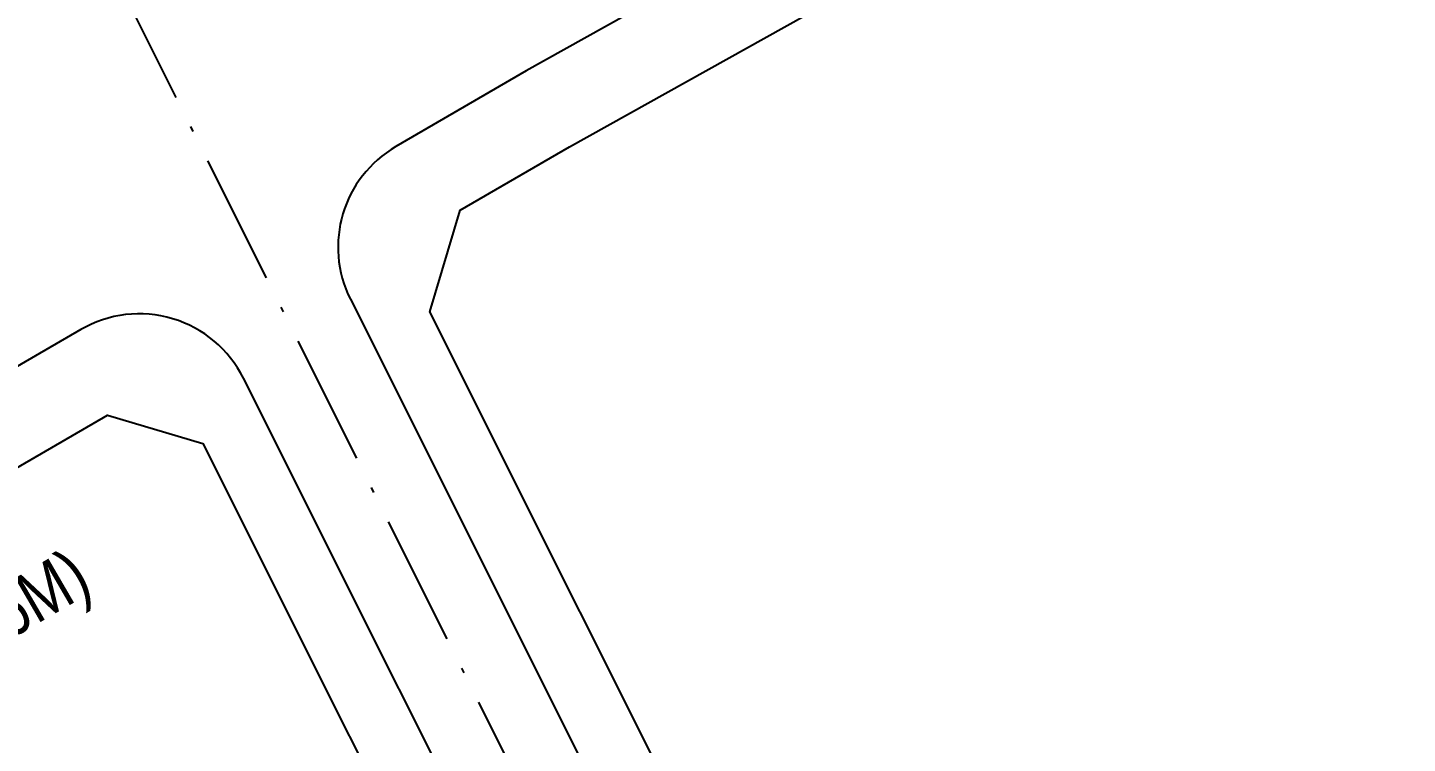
# Model space of a CAD drawing. Header units: millimetres. Extents: x 567980 to 569372, y 2065777 to 2066674.
# Drawn here: x 568979.4 to 569074.2, y 2066159.5 to 2066208.8 of the extents above; entities that cross this region are included whole.
import ezdxf

# ---------------------------------------------------------------- set-up
doc = ezdxf.new("R2010")
doc.units = ezdxf.units.MM
doc.linetypes.add('ACAD_ISO10W100', pattern=[18.5, 12, -3, 0.5, -3])
doc.layers.add('boDnv', color=54, linetype='Continuous', lineweight=25)
for name, color, linetype in [('ghi_chu', 7, 'Continuous'), ('LogDg', 7, 'Continuous'), ('TimDg', 222, 'Continuous'), ('ViaHeS', 32, 'Continuous')]:
    doc.layers.add(name, color=color, linetype=linetype)
doc.styles.add('avantH', font='', dxfattribs={"height": 10})
doc.styles.get('avantH').set_extended_font_data('.VnAvantH')

# ---------------------------------------------------------------- blocks, each defined once
blk = doc.blocks.new('NEN')
at = {"layer": 'LogDg'}
for points in [[(407.737, 82.215), (451.056, 3.639, -0.005576), (472.219, -35.781, 0.422017), (490.066, -41.118), (502.995, -33.918), (514.672, -54.886), (500.295, -62.892, 0.404193), (495.052, -80.181), (502.502, -94.711), (491.824, -100.186), (485.095, -87.061, 0.424556), (467.192, -81.64), (316.164, -165.913), (307.211, -171.115, 0.396001), (304.075, -181.611), (326.147, -225.742)], [(318.098, -229.768), (296.726, -187.038, 0.432664), (285.552, -183.699), (178.072, -246.148, 0.389772)]]:
    blk.add_lwpolyline(points, format="xyb", dxfattribs=at)
at = {"layer": 'TimDg', "linetype": 'ACAD_ISO10W100', "ltscale": 0.75}
blk.add_lwpolyline([(335.549, -254.599), (124.099, 168.176)], dxfattribs=at)
at = {"layer": 'ViaHeS', "elevation": 0}
blk.add_lwpolyline([(181.216, -251.26), (287.384, -189.574), (293.944, -191.534), (314.073, -231.781)], dxfattribs=at)
blk.add_lwpolyline([(330.172, -223.729), (309.538, -182.474), (311.625, -175.49), (319.134, -171.127), (408.277, -121.386), (412.274, -122.589), (434.351, -165.321), (442.347, -161.19), (420.137, -118.201), (421.38, -114.074), (470.335, -86.758), (479.641, -89.576), (486.485, -102.924), (507.841, -91.973), (500.499, -77.654), (503.421, -68.019), (517.591, -60.128), (500.076, -28.676), (486.971, -35.974), (477.625, -33.17, 0.0056), (456.311, 6.536), (412.324, 86.322)], format="xyb", dxfattribs=at)
at = {"layer": 'ghi_chu', "style": 'avantH', "width": 0.85}
blk.add_text('®\xadêng trÇn nguyªn h·n (kÐo dµi - qh 36m)', height=3.5, rotation=30.15744, dxfattribs=at).set_placement((205.706, -248.596, 0))

msp = doc.modelspace()

# ---------------------------------------------------------------- block references
at = {"layer": 'boDnv'}
msp.add_blockref('NEN', (568697.481, 2066371.697), dxfattribs=at)

doc.saveas('drawing.dxf')
